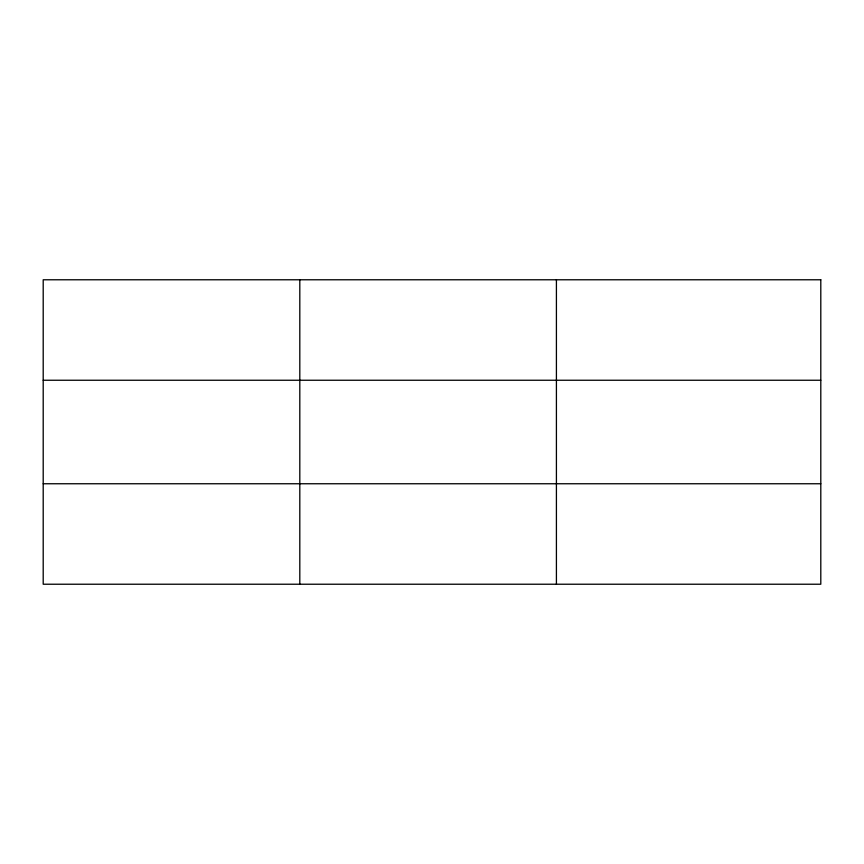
<?xml version="1.0" encoding="UTF-8"?>
<svg xmlns="http://www.w3.org/2000/svg" width="864" height="864" viewBox="0 0 864 864"><rect width="100%" height="100%" fill="white"/><g stroke="black" fill="none" stroke-linecap="round" stroke-linejoin="round"><path stroke-width="1.3" d="M299.808 279.774L299.808 584.226M556.416 279.774L556.416 584.226M43.2 380.246L820.8 380.246M43.2 483.754L820.8 483.754M820.8 279.774L820.8 584.226L43.2 584.226L43.2 279.774L820.8 279.774"/></g></svg>
